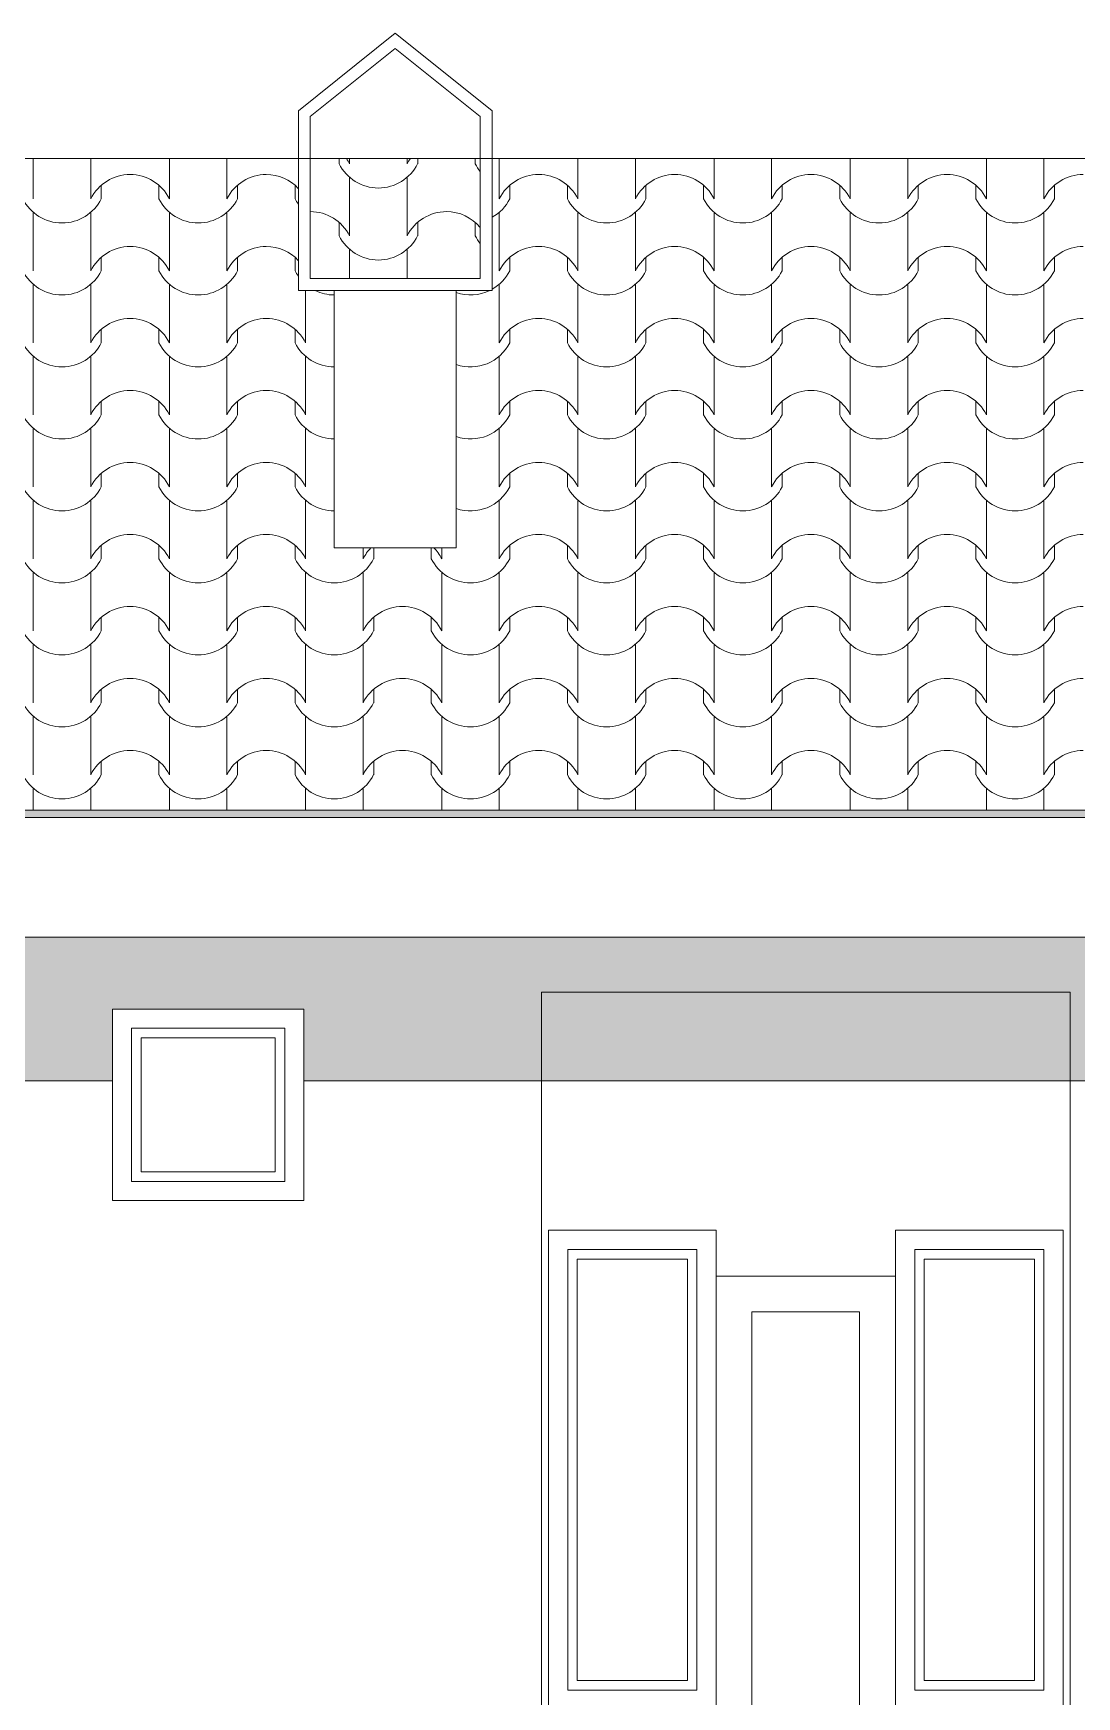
# Model space of a CAD drawing. Header units: feet. Extents: x 2791058 to 2855058, y -67651 to -18651.
# Drawn here: x 2812785 to 2814965, y -32555 to -29081 of the extents above; entities that cross this region are included whole.
import ezdxf

# ---------------------------------------------------------------- set-up
doc = ezdxf.new("R2010")
doc.units = ezdxf.units.FT
doc.header["$MEASUREMENT"] = 0
doc.linetypes.add('Hidden Line', pattern=[195.611112, 141.111112, -54.5])
for name, color, linetype, lineweight in [('Exterior walls_Pen_No__1', 7, 'Continuous', 0), ('Exterior walls_Pen_No__80', 3, 'Continuous', 0), ('Lines_Pen_No__20', 1, 'Continuous', 0), ('Shell - Roof_Pen_No__20', 1, 'Continuous', 0), ('Shell - Roof_Pen_No__21', 7, 'Continuous', 0), ('Structural - Bearing_Pen_No__1', 7, 'Continuous', 0)]:
    doc.layers.add(name, color=color, linetype=linetype, lineweight=lineweight)
doc.layers.add('Structural - Bearing_Pen_No__61', color=7, linetype='Continuous', lineweight=0, true_color=0x6a6a6a)
doc.layers.add('Structural - Bearing_Pen_No__62', color=7, linetype='Continuous', lineweight=0, true_color=0xaaaaaa)

# ---------------------------------------------------------------- blocks, each defined once
blk = doc.blocks.new('*X4', base_point=(2247653.8, -76425))
at = {"layer": 'Structural - Bearing_Pen_No__62', "color": 253, "linetype": 'Continuous', "lineweight": 0, "true_color": 0xaaaaaa}
for p, q in [((2812785.1, -29342.3), (2812785.1, -29365.5)), ((2812905.3, -29342.3), (2812905.3, -29365.5)), ((2813069.5, -29342.3), (2813069.5, -29365.5)), ((2813189.8, -29342.3), (2813189.8, -29365.5)), ((2813758.7, -29342.3), (2813758.7, -29365.5)), ((2813923, -29342.3), (2813923, -29365.5)), ((2814043.2, -29342.3), (2814043.2, -29365.5)), ((2814207.5, -29342.3), (2814207.5, -29365.5)), ((2814327.7, -29342.3), (2814327.7, -29365.5)), ((2814491.9, -29342.3), (2814491.9, -29365.5)), ((2814612.2, -29342.3), (2814612.2, -29365.5)), ((2814776.4, -29342.3), (2814776.4, -29365.5)), ((2814896.7, -29342.3), (2814896.7, -29365.5)), ((2812785.1, -29365.5), (2812785.1, -29426.5)), ((2812905.3, -29365.5), (2812905.3, -29426.5)), ((2813069.5, -29365.5), (2813069.5, -29426.5)), ((2813189.8, -29365.5), (2813189.8, -29426.5)), ((2813758.7, -29365.5), (2813758.7, -29426.5)), ((2813923, -29365.5), (2813923, -29426.5)), ((2814043.2, -29365.5), (2814043.2, -29426.5)), ((2814207.5, -29365.5), (2814207.5, -29426.5)), ((2814327.7, -29365.5), (2814327.7, -29426.5)), ((2814491.9, -29365.5), (2814491.9, -29426.5)), ((2814612.2, -29365.5), (2814612.2, -29426.5)), ((2814776.4, -29365.5), (2814776.4, -29426.5)), ((2814896.7, -29365.5), (2814896.7, -29426.5)), ((2812927.3, -29398.4), (2812927.3, -29426.5)), ((2813047.5, -29398.4), (2813047.5, -29426.5)), ((2813211.8, -29398.4), (2813211.8, -29426.5)), ((2813332, -29398.4), (2813332, -29426.5)), ((2813780.7, -29398.4), (2813780.7, -29426.5)), ((2813901, -29398.4), (2813901, -29426.5)), ((2814065.2, -29398.4), (2814065.2, -29426.5)), ((2814185.5, -29398.4), (2814185.5, -29426.5)), ((2814349.7, -29398.4), (2814349.7, -29426.5)), ((2814469.9, -29398.4), (2814469.9, -29426.5)), ((2814634.2, -29398.4), (2814634.2, -29426.5)), ((2814754.4, -29398.4), (2814754.4, -29426.5)), ((2814918.7, -29398.4), (2814918.7, -29426.5)), ((2812785.1, -29454.9), (2812785.1, -29515.8)), ((2812905.3, -29454.9), (2812905.3, -29515.8)), ((2813069.5, -29454.9), (2813069.5, -29515.8)), ((2813189.8, -29454.9), (2813189.8, -29515.8)), ((2813758.7, -29454.9), (2813758.7, -29515.8)), ((2813923, -29454.9), (2813923, -29515.8)), ((2814043.2, -29454.9), (2814043.2, -29515.8)), ((2814207.5, -29454.9), (2814207.5, -29515.8)), ((2814327.7, -29454.9), (2814327.7, -29515.8)), ((2814491.9, -29454.9), (2814491.9, -29515.8)), ((2814612.2, -29454.9), (2814612.2, -29515.8)), ((2814776.4, -29454.9), (2814776.4, -29515.8)), ((2814896.7, -29454.9), (2814896.7, -29515.8)), ((2812785.1, -29515.8), (2812785.1, -29576.8)), ((2812905.3, -29515.8), (2812905.3, -29576.8)), ((2813069.5, -29515.8), (2813069.5, -29576.8)), ((2813189.8, -29515.8), (2813189.8, -29576.8)), ((2813758.7, -29515.8), (2813758.7, -29576.8)), ((2813923, -29515.8), (2813923, -29576.8)), ((2814043.2, -29515.8), (2814043.2, -29576.8)), ((2814207.5, -29515.8), (2814207.5, -29576.8)), ((2814327.7, -29515.8), (2814327.7, -29576.8)), ((2814491.9, -29515.8), (2814491.9, -29576.8)), ((2814612.2, -29515.8), (2814612.2, -29576.8)), ((2814776.4, -29515.8), (2814776.4, -29576.8)), ((2814896.7, -29515.8), (2814896.7, -29576.8)), ((2812927.3, -29548.8), (2812927.3, -29576.8)), ((2813047.5, -29548.8), (2813047.5, -29576.8)), ((2813211.8, -29548.8), (2813211.8, -29576.8)), ((2813332, -29548.8), (2813332, -29576.8)), ((2813780.7, -29548.8), (2813780.7, -29576.8)), ((2813901, -29548.8), (2813901, -29576.8)), ((2814065.2, -29548.8), (2814065.2, -29576.8)), ((2814185.5, -29548.8), (2814185.5, -29576.8)), ((2814349.7, -29548.8), (2814349.7, -29576.8)), ((2814469.9, -29548.8), (2814469.9, -29576.8)), ((2814634.2, -29548.8), (2814634.2, -29576.8)), ((2814754.4, -29548.8), (2814754.4, -29576.8)), ((2814918.7, -29548.8), (2814918.7, -29576.8)), ((2812785.1, -29605.2), (2812785.1, -29666.2)), ((2812905.3, -29605.2), (2812905.3, -29666.2)), ((2813069.5, -29605.2), (2813069.5, -29666.2)), ((2813189.8, -29605.2), (2813189.8, -29666.2)), ((2813354, -29618.2), (2813354, -29666.2)), ((2813758.7, -29605.2), (2813758.7, -29666.2)), ((2813923, -29605.2), (2813923, -29666.2)), ((2814043.2, -29605.2), (2814043.2, -29666.2)), ((2814207.5, -29605.2), (2814207.5, -29666.2)), ((2814327.7, -29605.2), (2814327.7, -29666.2)), ((2814491.9, -29605.2), (2814491.9, -29666.2)), ((2814612.2, -29605.2), (2814612.2, -29666.2)), ((2814776.4, -29605.2), (2814776.4, -29666.2)), ((2814896.7, -29605.2), (2814896.7, -29666.2)), ((2812785.1, -29666.2), (2812785.1, -29727.1)), ((2812905.3, -29666.2), (2812905.3, -29727.1)), ((2812927.3, -29699.1), (2812927.3, -29727.1)), ((2813047.5, -29699.1), (2813047.5, -29727.1)), ((2813069.5, -29666.2), (2813069.5, -29727.1)), ((2813189.8, -29666.2), (2813189.8, -29727.1)), ((2813211.8, -29699.1), (2813211.8, -29727.1)), ((2813332, -29699.1), (2813332, -29727.1)), ((2813354, -29666.2), (2813354, -29727.1)), ((2813758.7, -29666.2), (2813758.7, -29727.1)), ((2813780.7, -29699.1), (2813780.7, -29727.1)), ((2813901, -29699.1), (2813901, -29727.1)), ((2813923, -29666.2), (2813923, -29727.1)), ((2814043.2, -29666.2), (2814043.2, -29727.1)), ((2814065.2, -29699.1), (2814065.2, -29727.1)), ((2814185.5, -29699.1), (2814185.5, -29727.1)), ((2814207.5, -29666.2), (2814207.5, -29727.1)), ((2814327.7, -29666.2), (2814327.7, -29727.1)), ((2814349.7, -29699.1), (2814349.7, -29727.1)), ((2814469.9, -29699.1), (2814469.9, -29727.1)), ((2814491.9, -29666.2), (2814491.9, -29727.1)), ((2814612.2, -29666.2), (2814612.2, -29727.1)), ((2814634.2, -29699.1), (2814634.2, -29727.1)), ((2814754.4, -29699.1), (2814754.4, -29727.1)), ((2814776.4, -29666.2), (2814776.4, -29727.1)), ((2814896.7, -29666.2), (2814896.7, -29727.1)), ((2814918.7, -29699.1), (2814918.7, -29727.1)), ((2812785.1, -29755.5), (2812785.1, -29816.5)), ((2812905.3, -29755.5), (2812905.3, -29816.5)), ((2813069.5, -29755.5), (2813069.5, -29816.5)), ((2813189.8, -29755.5), (2813189.8, -29816.5)), ((2813354, -29755.5), (2813354, -29816.5)), ((2813758.7, -29755.5), (2813758.7, -29816.5)), ((2813923, -29755.5), (2813923, -29816.5)), ((2814043.2, -29755.5), (2814043.2, -29816.5)), ((2814207.5, -29755.5), (2814207.5, -29816.5)), ((2814327.7, -29755.5), (2814327.7, -29816.5)), ((2814491.9, -29755.5), (2814491.9, -29816.5)), ((2814612.2, -29755.5), (2814612.2, -29816.5)), ((2814776.4, -29755.5), (2814776.4, -29816.5)), ((2814896.7, -29755.5), (2814896.7, -29816.5)), ((2812785.1, -29816.5), (2812785.1, -29877.5)), ((2812905.3, -29816.5), (2812905.3, -29877.5)), ((2813069.5, -29816.5), (2813069.5, -29877.5)), ((2813189.8, -29816.5), (2813189.8, -29877.5)), ((2813354, -29816.5), (2813354, -29877.5)), ((2813758.7, -29816.5), (2813758.7, -29877.5)), ((2813923, -29816.5), (2813923, -29877.5)), ((2814043.2, -29816.5), (2814043.2, -29877.5)), ((2814207.5, -29816.5), (2814207.5, -29877.5)), ((2814327.7, -29816.5), (2814327.7, -29877.5)), ((2814491.9, -29816.5), (2814491.9, -29877.5)), ((2814612.2, -29816.5), (2814612.2, -29877.5)), ((2814776.4, -29816.5), (2814776.4, -29877.5)), ((2814896.7, -29816.5), (2814896.7, -29877.5)), ((2812927.3, -29849.5), (2812927.3, -29877.5)), ((2813047.5, -29849.5), (2813047.5, -29877.5)), ((2813211.8, -29849.5), (2813211.8, -29877.5)), ((2813332, -29849.5), (2813332, -29877.5)), ((2813780.7, -29849.5), (2813780.7, -29877.5)), ((2813901, -29849.5), (2813901, -29877.5)), ((2814065.2, -29849.5), (2814065.2, -29877.5)), ((2814185.5, -29849.5), (2814185.5, -29877.5)), ((2814349.7, -29849.5), (2814349.7, -29877.5)), ((2814469.9, -29849.5), (2814469.9, -29877.5)), ((2814634.2, -29849.5), (2814634.2, -29877.5)), ((2814754.4, -29849.5), (2814754.4, -29877.5)), ((2814918.7, -29849.5), (2814918.7, -29877.5)), ((2812785.1, -29905.9), (2812785.1, -29966.8)), ((2812905.3, -29905.9), (2812905.3, -29966.8)), ((2813069.5, -29905.9), (2813069.5, -29966.8)), ((2813189.8, -29905.9), (2813189.8, -29966.8)), ((2813354, -29905.9), (2813354, -29966.8)), ((2813758.7, -29905.9), (2813758.7, -29966.8)), ((2813923, -29905.9), (2813923, -29966.8)), ((2814043.2, -29905.9), (2814043.2, -29966.8)), ((2814207.5, -29905.9), (2814207.5, -29966.8)), ((2814327.7, -29905.9), (2814327.7, -29966.8)), ((2814491.9, -29905.9), (2814491.9, -29966.8)), ((2814612.2, -29905.9), (2814612.2, -29966.8)), ((2814776.4, -29905.9), (2814776.4, -29966.8)), ((2814896.7, -29905.9), (2814896.7, -29966.8)), ((2812785.1, -29966.8), (2812785.1, -30027.8)), ((2812905.3, -29966.8), (2812905.3, -30027.8)), ((2813069.5, -29966.8), (2813069.5, -30027.8)), ((2813189.8, -29966.8), (2813189.8, -30027.8)), ((2813354, -29966.8), (2813354, -30027.8)), ((2813758.7, -29966.8), (2813758.7, -30027.8)), ((2813923, -29966.8), (2813923, -30027.8)), ((2814043.2, -29966.8), (2814043.2, -30027.8)), ((2814207.5, -29966.8), (2814207.5, -30027.8)), ((2814327.7, -29966.8), (2814327.7, -30027.8)), ((2814491.9, -29966.8), (2814491.9, -30027.8)), ((2814612.2, -29966.8), (2814612.2, -30027.8)), ((2814776.4, -29966.8), (2814776.4, -30027.8)), ((2814896.7, -29966.8), (2814896.7, -30027.8)), ((2812927.3, -29999.8), (2812927.3, -30027.8)), ((2813047.5, -29999.8), (2813047.5, -30027.8)), ((2813211.8, -29999.8), (2813211.8, -30027.8)), ((2813332, -29999.8), (2813332, -30027.8)), ((2813780.7, -29999.8), (2813780.7, -30027.8)), ((2813901, -29999.8), (2813901, -30027.8)), ((2814065.2, -29999.8), (2814065.2, -30027.8)), ((2814185.5, -29999.8), (2814185.5, -30027.8)), ((2814349.7, -29999.8), (2814349.7, -30027.8)), ((2814469.9, -29999.8), (2814469.9, -30027.8)), ((2814634.2, -29999.8), (2814634.2, -30027.8)), ((2814754.4, -29999.8), (2814754.4, -30027.8)), ((2814918.7, -29999.8), (2814918.7, -30027.8)), ((2812785.1, -30056.2), (2812785.1, -30117.2)), ((2812905.3, -30056.2), (2812905.3, -30117.2)), ((2813069.5, -30056.2), (2813069.5, -30117.2)), ((2813189.8, -30056.2), (2813189.8, -30117.2)), ((2813354, -30056.2), (2813354, -30117.2)), ((2813758.7, -30056.2), (2813758.7, -30117.2)), ((2813923, -30056.2), (2813923, -30117.2)), ((2814043.2, -30056.2), (2814043.2, -30117.2)), ((2814207.5, -30056.2), (2814207.5, -30117.2)), ((2814327.7, -30056.2), (2814327.7, -30117.2)), ((2814491.9, -30056.2), (2814491.9, -30117.2)), ((2814612.2, -30056.2), (2814612.2, -30117.2)), ((2814776.4, -30056.2), (2814776.4, -30117.2)), ((2814896.7, -30056.2), (2814896.7, -30117.2)), ((2812785.1, -30117.2), (2812785.1, -30178.2)), ((2812905.3, -30117.2), (2812905.3, -30178.2)), ((2812927.3, -30150.1), (2812927.3, -30178.2)), ((2813047.5, -30150.1), (2813047.5, -30178.2)), ((2813069.5, -30117.2), (2813069.5, -30178.2)), ((2813189.8, -30117.2), (2813189.8, -30178.2)), ((2813211.8, -30150.1), (2813211.8, -30178.2)), ((2813332, -30150.1), (2813332, -30178.2)), ((2813354, -30117.2), (2813354, -30178.2)), ((2813758.7, -30117.2), (2813758.7, -30178.2)), ((2813780.7, -30150.1), (2813780.7, -30178.2)), ((2813901, -30150.1), (2813901, -30178.2)), ((2813923, -30117.2), (2813923, -30178.2)), ((2814043.2, -30117.2), (2814043.2, -30178.2)), ((2814065.2, -30150.1), (2814065.2, -30178.2)), ((2814185.5, -30150.1), (2814185.5, -30178.2)), ((2814207.5, -30117.2), (2814207.5, -30178.2)), ((2814327.7, -30117.2), (2814327.7, -30178.2)), ((2814349.7, -30150.1), (2814349.7, -30178.2)), ((2814469.9, -30150.1), (2814469.9, -30178.2)), ((2814491.9, -30117.2), (2814491.9, -30178.2)), ((2814612.2, -30117.2), (2814612.2, -30178.2)), ((2814634.2, -30150.1), (2814634.2, -30178.2)), ((2814754.4, -30150.1), (2814754.4, -30178.2)), ((2814776.4, -30117.2), (2814776.4, -30178.2)), ((2814896.7, -30117.2), (2814896.7, -30178.2)), ((2814918.7, -30150.1), (2814918.7, -30178.2)), ((2813474.3, -30155.4), (2813474.3, -30178.2)), ((2813496.3, -30155.4), (2813496.3, -30178.2)), ((2813616.5, -30155.4), (2813616.5, -30178.2)), ((2813638.5, -30155.4), (2813638.5, -30178.2)), ((2812785.1, -30206.5), (2812785.1, -30267.5)), ((2812905.3, -30206.5), (2812905.3, -30267.5)), ((2813069.5, -30206.5), (2813069.5, -30267.5)), ((2813189.8, -30206.5), (2813189.8, -30267.5)), ((2813354, -30206.5), (2813354, -30267.5)), ((2813474.3, -30206.5), (2813474.3, -30267.5)), ((2813638.5, -30206.5), (2813638.5, -30267.5)), ((2813758.7, -30206.5), (2813758.7, -30267.5)), ((2813923, -30206.5), (2813923, -30267.5)), ((2814043.2, -30206.5), (2814043.2, -30267.5)), ((2814207.5, -30206.5), (2814207.5, -30267.5)), ((2814327.7, -30206.5), (2814327.7, -30267.5)), ((2814491.9, -30206.5), (2814491.9, -30267.5)), ((2814612.2, -30206.5), (2814612.2, -30267.5)), ((2814776.4, -30206.5), (2814776.4, -30267.5)), ((2814896.7, -30206.5), (2814896.7, -30267.5)), ((2812785.1, -30267.5), (2812785.1, -30328.5)), ((2812905.3, -30267.5), (2812905.3, -30328.5)), ((2813069.5, -30267.5), (2813069.5, -30328.5)), ((2813189.8, -30267.5), (2813189.8, -30328.5)), ((2813354, -30267.5), (2813354, -30328.5)), ((2813474.3, -30267.5), (2813474.3, -30328.5)), ((2813638.5, -30267.5), (2813638.5, -30328.5)), ((2813758.7, -30267.5), (2813758.7, -30328.5)), ((2813923, -30267.5), (2813923, -30328.5)), ((2814043.2, -30267.5), (2814043.2, -30328.5)), ((2814207.5, -30267.5), (2814207.5, -30328.5)), ((2814327.7, -30267.5), (2814327.7, -30328.5)), ((2814491.9, -30267.5), (2814491.9, -30328.5)), ((2814612.2, -30267.5), (2814612.2, -30328.5)), ((2814776.4, -30267.5), (2814776.4, -30328.5)), ((2814896.7, -30267.5), (2814896.7, -30328.5)), ((2812927.3, -30300.5), (2812927.3, -30328.5)), ((2813047.5, -30300.5), (2813047.5, -30328.5)), ((2813211.8, -30300.5), (2813211.8, -30328.5)), ((2813332, -30300.5), (2813332, -30328.5)), ((2813496.3, -30300.5), (2813496.3, -30328.5)), ((2813616.5, -30300.5), (2813616.5, -30328.5)), ((2813780.7, -30300.5), (2813780.7, -30328.5)), ((2813901, -30300.5), (2813901, -30328.5)), ((2814065.2, -30300.5), (2814065.2, -30328.5)), ((2814185.5, -30300.5), (2814185.5, -30328.5)), ((2814349.7, -30300.5), (2814349.7, -30328.5)), ((2814469.9, -30300.5), (2814469.9, -30328.5)), ((2814634.2, -30300.5), (2814634.2, -30328.5)), ((2814754.4, -30300.5), (2814754.4, -30328.5)), ((2814918.7, -30300.5), (2814918.7, -30328.5)), ((2812785.1, -30356.9), (2812785.1, -30417.9)), ((2812905.3, -30356.9), (2812905.3, -30417.9)), ((2813069.5, -30356.9), (2813069.5, -30417.9)), ((2813189.8, -30356.9), (2813189.8, -30417.9)), ((2813354, -30356.9), (2813354, -30417.9)), ((2813474.3, -30356.9), (2813474.3, -30417.9)), ((2813638.5, -30356.9), (2813638.5, -30417.9)), ((2813758.7, -30356.9), (2813758.7, -30417.9)), ((2813923, -30356.9), (2813923, -30417.9)), ((2814043.2, -30356.9), (2814043.2, -30417.9)), ((2814207.5, -30356.9), (2814207.5, -30417.9)), ((2814327.7, -30356.9), (2814327.7, -30417.9)), ((2814491.9, -30356.9), (2814491.9, -30417.9)), ((2814612.2, -30356.9), (2814612.2, -30417.9)), ((2814776.4, -30356.9), (2814776.4, -30417.9)), ((2814896.7, -30356.9), (2814896.7, -30417.9)), ((2812785.1, -30417.9), (2812785.1, -30478.8)), ((2812905.3, -30417.9), (2812905.3, -30478.8)), ((2813069.5, -30417.9), (2813069.5, -30478.8)), ((2813189.8, -30417.9), (2813189.8, -30478.8)), ((2813354, -30417.9), (2813354, -30478.8)), ((2813474.3, -30417.9), (2813474.3, -30478.8)), ((2813638.5, -30417.9), (2813638.5, -30478.8)), ((2813758.7, -30417.9), (2813758.7, -30478.8)), ((2813923, -30417.9), (2813923, -30478.8)), ((2814043.2, -30417.9), (2814043.2, -30478.8)), ((2814207.5, -30417.9), (2814207.5, -30478.8)), ((2814327.7, -30417.9), (2814327.7, -30478.8)), ((2814491.9, -30417.9), (2814491.9, -30478.8)), ((2814612.2, -30417.9), (2814612.2, -30478.8)), ((2814776.4, -30417.9), (2814776.4, -30478.8)), ((2814896.7, -30417.9), (2814896.7, -30478.8)), ((2812927.3, -30450.8), (2812927.3, -30478.8)), ((2813047.5, -30450.8), (2813047.5, -30478.8)), ((2813211.8, -30450.8), (2813211.8, -30478.8)), ((2813332, -30450.8), (2813332, -30478.8)), ((2813496.3, -30450.8), (2813496.3, -30478.8)), ((2813616.5, -30450.8), (2813616.5, -30478.8)), ((2813780.7, -30450.8), (2813780.7, -30478.8)), ((2813901, -30450.8), (2813901, -30478.8)), ((2814065.2, -30450.8), (2814065.2, -30478.8)), ((2814185.5, -30450.8), (2814185.5, -30478.8)), ((2814349.7, -30450.8), (2814349.7, -30478.8)), ((2814469.9, -30450.8), (2814469.9, -30478.8)), ((2814634.2, -30450.8), (2814634.2, -30478.8)), ((2814754.4, -30450.8), (2814754.4, -30478.8)), ((2814918.7, -30450.8), (2814918.7, -30478.8)), ((2812785.1, -30507.2), (2812785.1, -30568.2)), ((2812905.3, -30507.2), (2812905.3, -30568.2)), ((2813069.5, -30507.2), (2813069.5, -30568.2)), ((2813189.8, -30507.2), (2813189.8, -30568.2)), ((2813354, -30507.2), (2813354, -30568.2)), ((2813474.3, -30507.2), (2813474.3, -30568.2)), ((2813638.5, -30507.2), (2813638.5, -30568.2)), ((2813758.7, -30507.2), (2813758.7, -30568.2)), ((2813923, -30507.2), (2813923, -30568.2)), ((2814043.2, -30507.2), (2814043.2, -30568.2)), ((2814207.5, -30507.2), (2814207.5, -30568.2)), ((2814327.7, -30507.2), (2814327.7, -30568.2)), ((2814491.9, -30507.2), (2814491.9, -30568.2)), ((2814612.2, -30507.2), (2814612.2, -30568.2)), ((2814776.4, -30507.2), (2814776.4, -30568.2)), ((2814896.7, -30507.2), (2814896.7, -30568.2)), ((2812785.1, -30568.2), (2812785.1, -30629.2)), ((2812905.3, -30568.2), (2812905.3, -30629.2)), ((2812927.3, -30601.1), (2812927.3, -30629.2)), ((2813047.5, -30601.1), (2813047.5, -30629.2)), ((2813069.5, -30568.2), (2813069.5, -30629.2)), ((2813189.8, -30568.2), (2813189.8, -30629.2)), ((2813211.8, -30601.1), (2813211.8, -30629.2)), ((2813332, -30601.1), (2813332, -30629.2)), ((2813354, -30568.2), (2813354, -30629.2)), ((2813474.3, -30568.2), (2813474.3, -30629.2)), ((2813496.3, -30601.1), (2813496.3, -30629.2)), ((2813616.5, -30601.1), (2813616.5, -30629.2)), ((2813638.5, -30568.2), (2813638.5, -30629.2)), ((2813758.7, -30568.2), (2813758.7, -30629.2)), ((2813780.7, -30601.1), (2813780.7, -30629.2)), ((2813901, -30601.1), (2813901, -30629.2)), ((2813923, -30568.2), (2813923, -30629.2)), ((2814043.2, -30568.2), (2814043.2, -30629.2)), ((2814065.2, -30601.1), (2814065.2, -30629.2)), ((2814185.5, -30601.1), (2814185.5, -30629.2)), ((2814207.5, -30568.2), (2814207.5, -30629.2)), ((2814327.7, -30568.2), (2814327.7, -30629.2)), ((2814349.7, -30601.1), (2814349.7, -30629.2)), ((2814469.9, -30601.1), (2814469.9, -30629.2)), ((2814491.9, -30568.2), (2814491.9, -30629.2)), ((2814612.2, -30568.2), (2814612.2, -30629.2)), ((2814634.2, -30601.1), (2814634.2, -30629.2)), ((2814754.4, -30601.1), (2814754.4, -30629.2)), ((2814776.4, -30568.2), (2814776.4, -30629.2)), ((2814896.7, -30568.2), (2814896.7, -30629.2)), ((2814918.7, -30601.1), (2814918.7, -30629.2)), ((2812785.1, -30657.6), (2812785.1, -30703.5)), ((2812905.3, -30657.6), (2812905.3, -30703.5)), ((2813069.5, -30657.6), (2813069.5, -30703.5)), ((2813189.8, -30657.6), (2813189.8, -30703.5)), ((2813354, -30657.6), (2813354, -30703.5)), ((2813474.3, -30657.6), (2813474.3, -30703.5)), ((2813638.5, -30657.6), (2813638.5, -30703.5)), ((2813758.7, -30657.6), (2813758.7, -30703.5)), ((2813923, -30657.6), (2813923, -30703.5)), ((2814043.2, -30657.6), (2814043.2, -30703.5)), ((2814207.5, -30657.6), (2814207.5, -30703.5)), ((2814327.7, -30657.6), (2814327.7, -30703.5)), ((2814491.9, -30657.6), (2814491.9, -30703.5)), ((2814612.2, -30657.6), (2814612.2, -30703.5)), ((2814776.4, -30657.6), (2814776.4, -30703.5)), ((2814896.7, -30657.6), (2814896.7, -30703.5))]:
    blk.add_line(p, q, dxfattribs=at)
for centre, radius, start, end in [((2812987.7, -29468.4), 92.5, 90.1705, 153.0115), ((2812987.1, -29468.4), 92.5, 26.9885, 89.8295), ((2813272.2, -29468.4), 92.5, 90.1705, 153.0115), ((2813271.6, -29468.4), 92.5, 43.3589, 89.8295), ((2813841.1, -29468.4), 92.5, 90.1705, 153.0115), ((2813840.6, -29468.4), 92.5, 26.9885, 89.8295), ((2814125.6, -29468.4), 92.5, 90.1705, 153.0115), ((2814125.1, -29468.4), 92.5, 26.9885, 89.8295), ((2814410.1, -29468.4), 92.5, 90.1705, 153.0115), ((2814409.5, -29468.4), 92.5, 26.9885, 89.8295), ((2814694.6, -29468.4), 92.5, 90.1705, 153.0115), ((2814694, -29468.4), 92.5, 26.9885, 89.8295), ((2814979.1, -29468.4), 92.5, 90.1705, 153.0115), ((2812845.2, -29385.2), 91.9, 206.7044, 333.2956), ((2813129.7, -29385.2), 91.9, 206.7044, 333.2956), ((2813414.1, -29385.2), 91.9, 206.7044, 215.0191), ((2813698.6, -29385.2), 91.9, 299.4768, 333.2956), ((2813983.1, -29385.2), 91.9, 206.7044, 333.2956), ((2814267.6, -29385.2), 91.9, 206.7044, 333.2956), ((2814552.1, -29385.2), 91.9, 206.7044, 333.2956), ((2814836.5, -29385.2), 91.9, 206.7044, 333.2956), ((2812987.7, -29618.8), 92.5, 90.1705, 153.0115), ((2812987.1, -29618.8), 92.5, 26.9885, 89.8295), ((2813272.2, -29618.8), 92.5, 90.1705, 153.0115), ((2813271.6, -29618.8), 92.5, 43.3589, 89.8295), ((2813841.1, -29618.8), 92.5, 90.1705, 153.0115), ((2813840.6, -29618.8), 92.5, 26.9885, 89.8295), ((2814125.6, -29618.8), 92.5, 90.1705, 153.0115), ((2814125.1, -29618.8), 92.5, 26.9885, 89.8295), ((2814410.1, -29618.8), 92.5, 90.1705, 153.0115), ((2814409.5, -29618.8), 92.5, 26.9885, 89.8295), ((2814694.6, -29618.8), 92.5, 90.1705, 153.0115), ((2814694, -29618.8), 92.5, 26.9885, 89.8295), ((2814979.1, -29618.8), 92.5, 90.1705, 153.0115), ((2812845.2, -29535.5), 91.9, 206.7044, 333.2956), ((2813129.7, -29535.5), 91.9, 206.7044, 333.2956), ((2813414.1, -29535.5), 91.9, 206.7044, 215.0191), ((2813698.6, -29535.5), 91.9, 299.4768, 333.2956), ((2813983.1, -29535.5), 91.9, 206.7044, 333.2956), ((2814267.6, -29535.5), 91.9, 206.7044, 333.2956), ((2814552.1, -29535.5), 91.9, 206.7044, 333.2956), ((2814836.5, -29535.5), 91.9, 206.7044, 333.2956), ((2813414.1, -29535.5), 91.9, 244.0777, 269.8224), ((2813698.6, -29535.5), 91.9, 251.1078, 295.9223), ((2812987.7, -29769.1), 92.5, 90.1705, 153.0115), ((2812987.1, -29769.1), 92.5, 26.9885, 89.8295), ((2813272.2, -29769.1), 92.5, 90.1705, 153.0115), ((2813271.6, -29769.1), 92.5, 26.9885, 89.8295), ((2813841.1, -29769.1), 92.5, 90.1705, 153.0115), ((2813840.6, -29769.1), 92.5, 26.9885, 89.8295), ((2814125.6, -29769.1), 92.5, 90.1705, 153.0115), ((2814125.1, -29769.1), 92.5, 26.9885, 89.8295), ((2814410.1, -29769.1), 92.5, 90.1705, 153.0115), ((2814409.5, -29769.1), 92.5, 26.9885, 89.8295), ((2814694.6, -29769.1), 92.5, 90.1705, 153.0115), ((2814694, -29769.1), 92.5, 26.9885, 89.8295), ((2814979.1, -29769.1), 92.5, 90.1705, 153.0115), ((2812845.2, -29685.8), 91.9, 206.7044, 333.2956), ((2813129.7, -29685.8), 91.9, 206.7044, 333.2956), ((2813414.1, -29685.8), 91.9, 206.7044, 269.8224), ((2813698.6, -29685.8), 91.9, 251.1078, 333.2956), ((2813983.1, -29685.8), 91.9, 206.7044, 333.2956), ((2814267.6, -29685.8), 91.9, 206.7044, 333.2956), ((2814552.1, -29685.8), 91.9, 206.7044, 333.2956), ((2814836.5, -29685.8), 91.9, 206.7044, 333.2956), ((2812987.7, -29919.4), 92.5, 90.1705, 153.0115), ((2812987.1, -29919.4), 92.5, 26.9885, 89.8295), ((2813272.2, -29919.4), 92.5, 90.1705, 153.0115), ((2813271.6, -29919.4), 92.5, 26.9885, 89.8295), ((2813841.1, -29919.4), 92.5, 90.1705, 153.0115), ((2813840.6, -29919.4), 92.5, 26.9885, 89.8295), ((2814125.6, -29919.4), 92.5, 90.1705, 153.0115), ((2814125.1, -29919.4), 92.5, 26.9885, 89.8295), ((2814410.1, -29919.4), 92.5, 90.1705, 153.0115), ((2814409.5, -29919.4), 92.5, 26.9885, 89.8295), ((2814694.6, -29919.4), 92.5, 90.1705, 153.0115), ((2814694, -29919.4), 92.5, 26.9885, 89.8295), ((2814979.1, -29919.4), 92.5, 90.1705, 153.0115), ((2812845.2, -29836.2), 91.9, 206.7044, 333.2956), ((2813129.7, -29836.2), 91.9, 206.7044, 333.2956), ((2813414.1, -29836.2), 91.9, 206.7044, 269.8224), ((2813698.6, -29836.2), 91.9, 251.1078, 333.2956), ((2813983.1, -29836.2), 91.9, 206.7044, 333.2956), ((2814267.6, -29836.2), 91.9, 206.7044, 333.2956), ((2814552.1, -29836.2), 91.9, 206.7044, 333.2956), ((2814836.5, -29836.2), 91.9, 206.7044, 333.2956), ((2812987.7, -30069.8), 92.5, 90.1705, 153.0115), ((2812987.1, -30069.8), 92.5, 26.9885, 89.8295), ((2813272.2, -30069.8), 92.5, 90.1705, 153.0115), ((2813271.6, -30069.8), 92.5, 26.9885, 89.8295), ((2813841.1, -30069.8), 92.5, 90.1705, 153.0115), ((2813840.6, -30069.8), 92.5, 26.9885, 89.8295), ((2814125.6, -30069.8), 92.5, 90.1705, 153.0115), ((2814125.1, -30069.8), 92.5, 26.9885, 89.8295), ((2814410.1, -30069.8), 92.5, 90.1705, 153.0115), ((2814409.5, -30069.8), 92.5, 26.9885, 89.8295), ((2814694.6, -30069.8), 92.5, 90.1705, 153.0115), ((2814694, -30069.8), 92.5, 26.9885, 89.8295), ((2814979.1, -30069.8), 92.5, 90.1705, 153.0115), ((2812845.2, -29986.5), 91.9, 206.7044, 333.2956), ((2813129.7, -29986.5), 91.9, 206.7044, 333.2956), ((2813414.1, -29986.5), 91.9, 206.7044, 269.8224), ((2813698.6, -29986.5), 91.9, 251.1078, 333.2956), ((2813983.1, -29986.5), 91.9, 206.7044, 333.2956), ((2814267.6, -29986.5), 91.9, 206.7044, 333.2956), ((2814552.1, -29986.5), 91.9, 206.7044, 333.2956), ((2814836.5, -29986.5), 91.9, 206.7044, 333.2956), ((2812987.7, -30220.1), 92.5, 90.1705, 153.0115), ((2812987.1, -30220.1), 92.5, 26.9885, 89.8295), ((2813272.2, -30220.1), 92.5, 90.1705, 153.0115), ((2813271.6, -30220.1), 92.5, 26.9885, 89.8295), ((2813841.1, -30220.1), 92.5, 90.1705, 153.0115), ((2813840.6, -30220.1), 92.5, 26.9885, 89.8295), ((2814125.6, -30220.1), 92.5, 90.1705, 153.0115), ((2814125.1, -30220.1), 92.5, 26.9885, 89.8295), ((2814410.1, -30220.1), 92.5, 90.1705, 153.0115), ((2814409.5, -30220.1), 92.5, 26.9885, 89.8295), ((2814694.6, -30220.1), 92.5, 90.1705, 153.0115), ((2814694, -30220.1), 92.5, 26.9885, 89.8295), ((2814979.1, -30220.1), 92.5, 90.1705, 153.0115), ((2812845.2, -30136.8), 91.9, 206.7044, 333.2956), ((2813129.7, -30136.8), 91.9, 206.7044, 333.2956), ((2813414.1, -30136.8), 91.9, 206.7044, 333.2956), ((2813556.7, -30220.1), 92.5, 135.595, 153.0115), ((2813698.6, -30136.8), 91.9, 206.7044, 333.2956), ((2813556.1, -30220.1), 92.5, 26.9885, 44.405), ((2813983.1, -30136.8), 91.9, 206.7044, 333.2956), ((2814267.6, -30136.8), 91.9, 206.7044, 333.2956), ((2814552.1, -30136.8), 91.9, 206.7044, 333.2956), ((2814836.5, -30136.8), 91.9, 206.7044, 333.2956), ((2812987.7, -30370.5), 92.5, 90.1705, 153.0115), ((2812987.1, -30370.5), 92.5, 26.9885, 89.8295), ((2813272.2, -30370.5), 92.5, 90.1705, 153.0115), ((2813271.6, -30370.5), 92.5, 26.9885, 89.8295), ((2813556.7, -30370.5), 92.5, 90.1705, 153.0115), ((2813556.1, -30370.5), 92.5, 26.9885, 89.8295), ((2813841.1, -30370.5), 92.5, 90.1705, 153.0115), ((2813840.6, -30370.5), 92.5, 26.9885, 89.8295), ((2814125.6, -30370.5), 92.5, 90.1705, 153.0115), ((2814125.1, -30370.5), 92.5, 26.9885, 89.8295), ((2814410.1, -30370.5), 92.5, 90.1705, 153.0115), ((2814409.5, -30370.5), 92.5, 26.9885, 89.8295), ((2814694.6, -30370.5), 92.5, 90.1705, 153.0115), ((2814694, -30370.5), 92.5, 26.9885, 89.8295), ((2814979.1, -30370.5), 92.5, 90.1705, 153.0115), ((2812845.2, -30287.2), 91.9, 206.7044, 333.2956), ((2813129.7, -30287.2), 91.9, 206.7044, 333.2956), ((2813414.1, -30287.2), 91.9, 206.7044, 333.2956), ((2813698.6, -30287.2), 91.9, 206.7044, 333.2956), ((2813983.1, -30287.2), 91.9, 206.7044, 333.2956), ((2814267.6, -30287.2), 91.9, 206.7044, 333.2956), ((2814552.1, -30287.2), 91.9, 206.7044, 333.2956), ((2814836.5, -30287.2), 91.9, 206.7044, 333.2956), ((2812987.7, -30520.8), 92.5, 90.1705, 153.0115), ((2812987.1, -30520.8), 92.5, 26.9885, 89.8295), ((2813272.2, -30520.8), 92.5, 90.1705, 153.0115), ((2813271.6, -30520.8), 92.5, 26.9885, 89.8295), ((2813556.7, -30520.8), 92.5, 90.1705, 153.0115), ((2813556.1, -30520.8), 92.5, 26.9885, 89.8295), ((2813841.1, -30520.8), 92.5, 90.1705, 153.0115), ((2813840.6, -30520.8), 92.5, 26.9885, 89.8295), ((2814125.6, -30520.8), 92.5, 90.1705, 153.0115), ((2814125.1, -30520.8), 92.5, 26.9885, 89.8295), ((2814410.1, -30520.8), 92.5, 90.1705, 153.0115), ((2814409.5, -30520.8), 92.5, 26.9885, 89.8295), ((2814694.6, -30520.8), 92.5, 90.1705, 153.0115), ((2814694, -30520.8), 92.5, 26.9885, 89.8295), ((2814979.1, -30520.8), 92.5, 90.1705, 153.0115), ((2812845.2, -30437.5), 91.9, 206.7044, 333.2956), ((2813129.7, -30437.5), 91.9, 206.7044, 333.2956), ((2813414.1, -30437.5), 91.9, 206.7044, 333.2956), ((2813698.6, -30437.5), 91.9, 206.7044, 333.2956), ((2813983.1, -30437.5), 91.9, 206.7044, 333.2956), ((2814267.6, -30437.5), 91.9, 206.7044, 333.2956), ((2814552.1, -30437.5), 91.9, 206.7044, 333.2956), ((2814836.5, -30437.5), 91.9, 206.7044, 333.2956), ((2812987.7, -30671.1), 92.5, 90.1705, 153.0115), ((2812987.1, -30671.1), 92.5, 26.9885, 89.8295), ((2813272.2, -30671.1), 92.5, 90.1705, 153.0115), ((2813271.6, -30671.1), 92.5, 26.9885, 89.8295), ((2813556.7, -30671.1), 92.5, 90.1705, 153.0115), ((2813556.1, -30671.1), 92.5, 26.9885, 89.8295), ((2813841.1, -30671.1), 92.5, 90.1705, 153.0115), ((2813840.6, -30671.1), 92.5, 26.9885, 89.8295), ((2814125.6, -30671.1), 92.5, 90.1705, 153.0115), ((2814125.1, -30671.1), 92.5, 26.9885, 89.8295), ((2814410.1, -30671.1), 92.5, 90.1705, 153.0115), ((2814409.5, -30671.1), 92.5, 26.9885, 89.8295), ((2814694.6, -30671.1), 92.5, 90.1705, 153.0115), ((2814694, -30671.1), 92.5, 26.9885, 89.8295), ((2814979.1, -30671.1), 92.5, 90.1705, 153.0115), ((2812845.2, -30587.8), 91.9, 206.7044, 333.2956), ((2813129.7, -30587.8), 91.9, 206.7044, 333.2956), ((2813414.1, -30587.8), 91.9, 206.7044, 333.2956), ((2813698.6, -30587.8), 91.9, 206.7044, 333.2956), ((2813983.1, -30587.8), 91.9, 206.7044, 333.2956), ((2814267.6, -30587.8), 91.9, 206.7044, 333.2956), ((2814552.1, -30587.8), 91.9, 206.7044, 333.2956), ((2814836.5, -30587.8), 91.9, 206.7044, 333.2956)]:
    blk.add_arc(centre, radius, start, end, dxfattribs=at)
blk = doc.blocks.new('Fill_2', base_point=(2247653.8, -74225))
at = {"layer": 'Structural - Bearing_Pen_No__1', "color": 7, "linetype": 'Continuous', "lineweight": 0}
for p, q in [((2813338.9, -29342.3), (2810736.6, -29342.3)), ((2813338.9, -29618.2), (2813338.9, -29342.3)), ((2815068.9, -29342.3), (2813743.9, -29342.3)), ((2813743.9, -29342.3), (2813743.9, -29618.2)), ((2813413.9, -29618.2), (2813338.9, -29618.2)), ((2813413.9, -30155.4), (2813413.9, -29618.2)), ((2813743.9, -29618.2), (2813668.9, -29618.2)), ((2813668.9, -29618.2), (2813668.9, -30155.4)), ((2813668.9, -30155.4), (2813413.9, -30155.4)), ((2810761.6, -30703.5), (2818386.6, -30703.5))]:
    blk.add_line(p, q, dxfattribs=at)
at = {"layer": 'Structural - Bearing_Pen_No__62', "color": 253, "linetype": 'Continuous', "lineweight": 0, "true_color": 0xaaaaaa}
blk.add_blockref('*X4', (2247653.8, -76425), dxfattribs=at)
blk = doc.blocks.new('*X6', base_point=(2247653.8, -76425))
at = {"layer": 'Structural - Bearing_Pen_No__62', "color": 253, "linetype": 'Continuous', "lineweight": 0, "true_color": 0xaaaaaa}
for p, q in [((2813424, -29342.3), (2813424, -29353.5)), ((2813446, -29342.3), (2813446, -29353.5)), ((2813566.2, -29342.3), (2813566.2, -29353.5)), ((2813588.2, -29342.3), (2813588.2, -29353.5)), ((2813708.5, -29342.3), (2813708.5, -29353.5)), ((2813446, -29381.9), (2813446, -29442.8)), ((2813566.2, -29381.9), (2813566.2, -29442.8)), ((2813446, -29442.8), (2813446, -29503.8)), ((2813566.2, -29442.8), (2813566.2, -29503.8)), ((2813424, -29475.8), (2813424, -29503.8)), ((2813588.2, -29475.8), (2813588.2, -29503.8)), ((2813708.5, -29475.8), (2813708.5, -29503.8)), ((2813446, -29532.2), (2813446, -29593.2)), ((2813566.2, -29532.2), (2813566.2, -29593.2))]:
    blk.add_line(p, q, dxfattribs=at)
for centre, radius, start, end in [((2813363.6, -29395.4), 92.5, 26.9885, 35.0749), ((2813648.6, -29395.4), 92.5, 144.9251, 153.0115), ((2813506.1, -29312.2), 91.9, 206.7044, 333.2956), ((2813790.6, -29312.2), 91.9, 206.7044, 218.723), ((2813363.6, -29545.8), 92.5, 26.9885, 89.8295), ((2813648.6, -29545.8), 92.5, 90.1705, 153.0115), ((2813648.1, -29545.8), 92.5, 40.0376, 89.8295), ((2813506.1, -29462.5), 91.9, 206.7044, 333.2956), ((2813790.6, -29462.5), 91.9, 206.7044, 218.723)]:
    blk.add_arc(centre, radius, start, end, dxfattribs=at)
blk = doc.blocks.new('Fill_3', base_point=(2247653.8, -74225))
at = {"layer": 'Structural - Bearing_Pen_No__1', "color": 7, "linetype": 'Continuous', "lineweight": 0}
for p, q in [((2813363.9, -29342.3), (2813363.9, -29593.2)), ((2813718.9, -29342.3), (2813363.9, -29342.3)), ((2813718.9, -29593.2), (2813718.9, -29342.3)), ((2813363.9, -29593.2), (2813718.9, -29593.2))]:
    blk.add_line(p, q, dxfattribs=at)
at = {"layer": 'Structural - Bearing_Pen_No__62', "color": 253, "linetype": 'Continuous', "lineweight": 0, "true_color": 0xaaaaaa}
blk.add_blockref('*X6', (2247653.8, -76425), dxfattribs=at)

msp = doc.modelspace()

# ---------------------------------------------------------------- hatches: boundary and pattern name
at = {"layer": 'Exterior walls_Pen_No__80', "linetype": 'Continuous', "lineweight": 0, "true_color": 0x7fff7f}
msp.add_hatch(color=91, dxfattribs=at).paths.add_polyline_path([(2802711.6, -30968.5), (2802711.6, -31268.5), (2803521.6, -31268.5), (2803521.6, -31118.5), (2804721.6, -31118.5), (2804721.6, -31268.5), (2805096.7, -31268.5), (2805096.7, -31118.5), (2805496.7, -31118.5), (2805496.7, -31268.5), (2807675.3, -31268.5), (2807675.3, -31118.5), (2808075.3, -31118.5), (2808075.3, -31268.5), (2808496.6, -31268.5), (2808496.6, -31118.5), (2809696.6, -31118.5), (2809696.6, -31268.5), (2811321.6, -31268.5), (2811321.6, -31118.5), (2812521.6, -31118.5), (2812521.6, -31268.5), (2812950.4, -31268.5), (2812950.4, -31118.5), (2813350.4, -31118.5), (2813350.4, -31268.5), (2815461.2, -31268.5), (2815461.2, -31118.5), (2815861.2, -31118.5), (2815861.2, -31268.5), (2816296.6, -31268.5), (2816296.6, -31118.5), (2817496.6, -31118.5), (2817496.6, -31268.5), (2818311.6, -31268.5), (2818311.6, -30968.5)])
at = {"layer": 'Structural - Bearing_Pen_No__61', "linetype": 'Continuous', "lineweight": 0, "true_color": 0x6a6a6a}
msp.add_hatch(color=251, dxfattribs=at).paths.add_polyline_path([(2818536.6, -30718.5), (2818536.6, -30703.5), (2818386.6, -30703.5), (2810761.6, -30703.5), (2810761.6, -30718.5)])

# ---------------------------------------------------------------- linework, layer by layer
at = {"layer": 'Exterior walls_Pen_No__1', "color": 7, "linetype": 'Continuous', "lineweight": 0, "flags": 128}
msp.add_lwpolyline([(2809696.6, -31268.5), (2811321.6, -31268.5), (2811321.6, -31118.5), (2812521.6, -31118.5), (2812521.6, -31268.5), (2812950.4, -31268.5), (2812950.4, -31118.5), (2813350.4, -31118.5), (2813350.4, -31268.5), (2815461.2, -31268.5), (2815461.2, -31118.5), (2815861.2, -31118.5), (2815861.2, -31268.5), (2816296.6, -31268.5), (2816296.6, -31118.5), (2817496.6, -31118.5), (2817496.6, -31268.5), (2818311.6, -31268.5), (2818311.6, -30968.5), (2802711.6, -30968.5)], dxfattribs=at)
at = {"layer": 'Lines_Pen_No__20', "color": 1, "linetype": 'Hidden Line', "lineweight": 0}
for p, q in [((2812950.4, -31188.5), (2812950.4, -31118.5)), ((2813350.4, -31118.5), (2812950.4, -31118.5)), ((2812950.4, -31188.5), (2812950.4, -31118.5)), ((2813350.4, -31188.5), (2813350.4, -31118.5))]:
    msp.add_line(p, q, dxfattribs=at)
at = {"layer": 'Lines_Pen_No__20', "color": 1, "linetype": 'Continuous', "lineweight": 0}
for points in [[(2812950.4, -31118.5), (2813350.4, -31118.5), (2813350.4, -31518.5), (2812950.4, -31518.5)], [(2812990.4, -31158.5), (2813310.4, -31158.5), (2813310.4, -31478.5), (2812990.4, -31478.5)], [(2813010.4, -31178.5), (2813290.4, -31178.5), (2813290.4, -31458.5), (2813010.4, -31458.5)], [(2813861.6, -32580.5), (2814211.6, -32580.5), (2814211.6, -31580.5), (2813861.6, -31580.5)], [(2814586.6, -32580.5), (2814936.6, -32580.5), (2814936.6, -31580.5), (2814586.6, -31580.5)], [(2813901.6, -32540.5), (2814171.6, -32540.5), (2814171.6, -31620.5), (2813901.6, -31620.5)], [(2813921.6, -32520.5), (2814151.6, -32520.5), (2814151.6, -31640.5), (2813921.6, -31640.5)], [(2814626.6, -32540.5), (2814896.6, -32540.5), (2814896.6, -31620.5), (2814626.6, -31620.5)], [(2814646.6, -32520.5), (2814876.6, -32520.5), (2814876.6, -31640.5), (2814646.6, -31640.5)]]:
    msp.add_lwpolyline(points, close=True, dxfattribs=at)
at = {"layer": 'Shell - Roof_Pen_No__20', "color": 1, "linetype": 'Continuous', "lineweight": 0}
for p, q in [((2813350.4, -31118.5), (2812950.4, -31118.5)), ((2812950.4, -31118.5), (2812950.4, -31518.5)), ((2813350.4, -31518.5), (2813350.4, -31118.5)), ((2812950.4, -31518.5), (2813350.4, -31518.5))]:
    msp.add_line(p, q, dxfattribs=at)
at = {"layer": 'Shell - Roof_Pen_No__21', "color": 7, "linetype": 'Continuous', "lineweight": 0}
for p, q in [((2813541.4, -29080.9), (2813338.9, -29243.2)), ((2813541.4, -29080.9), (2813743.9, -29243.2)), ((2813541.4, -29112.8), (2813363.9, -29255)), ((2813541.4, -29112.8), (2813718.9, -29255)), ((2813338.9, -29618.2), (2813338.9, -29243.2)), ((2813743.9, -29618.2), (2813743.9, -29243.2)), ((2813363.9, -29593.2), (2813363.9, -29255)), ((2813718.9, -29593.2), (2813718.9, -29255)), ((2818511.6, -29342.3), (2802511.6, -29342.3)), ((2813363.9, -29593.2), (2813718.9, -29593.2)), ((2813413.9, -29618.2), (2813338.9, -29618.2)), ((2813413.9, -29618.2), (2813668.9, -29618.2)), ((2813413.9, -29618.2), (2813413.9, -30155.4)), ((2813668.9, -29618.2), (2813668.9, -30155.4)), ((2813668.9, -29618.2), (2813743.9, -29618.2)), ((2813413.9, -30155.4), (2813668.9, -30155.4)), ((2810711.6, -30718.5), (2818536.6, -30718.5)), ((2810711.6, -30968.5), (2818511.6, -30968.5)), ((2813846.6, -31083.5), (2814951.6, -31083.5)), ((2813846.6, -31083.5), (2813846.6, -37180.8)), ((2814951.6, -31083.5), (2814951.6, -37180.8)), ((2814211.6, -31580.5), (2813861.6, -31580.5)), ((2813861.6, -31580.5), (2813861.6, -32580.5)), ((2814211.6, -31580.5), (2814211.6, -32580.5)), ((2814936.6, -31580.5), (2814586.6, -31580.5)), ((2814586.6, -31580.5), (2814586.6, -32580.5)), ((2814936.6, -31580.5), (2814936.6, -32580.5)), ((2814211.6, -31676), (2814586.6, -31676)), ((2814211.6, -31676), (2814211.6, -37180.8)), ((2814586.6, -31676), (2814586.6, -37180.8)), ((2814211.6, -32151), (2814211.6, -31751)), ((2814286.6, -31751), (2814511.6, -31751)), ((2814286.6, -31751), (2814286.6, -37180.8)), ((2814511.6, -31751), (2814511.6, -37180.8)), ((2814586.6, -31751), (2814586.6, -32151))]:
    msp.add_line(p, q, dxfattribs=at)
at = {"layer": 'Structural - Bearing_Pen_No__61', "color": 251, "linetype": 'Continuous', "lineweight": 0, "true_color": 0x6a6a6a, "flags": 128}
msp.add_lwpolyline([(2818536.6, -30718.5), (2818536.6, -30703.5), (2818386.6, -30703.5), (2810761.6, -30703.5), (2810761.6, -30718.5)], close=True, dxfattribs=at)

# ---------------------------------------------------------------- block references
at = {"layer": 'Structural - Bearing_Pen_No__62', "color": 253, "linetype": 'Continuous', "lineweight": 0, "true_color": 0xaaaaaa}
for name in ['Fill_2', 'Fill_3']:
    msp.add_blockref(name, (2247653.8, -74225), dxfattribs=at)

doc.saveas('drawing.dxf')
